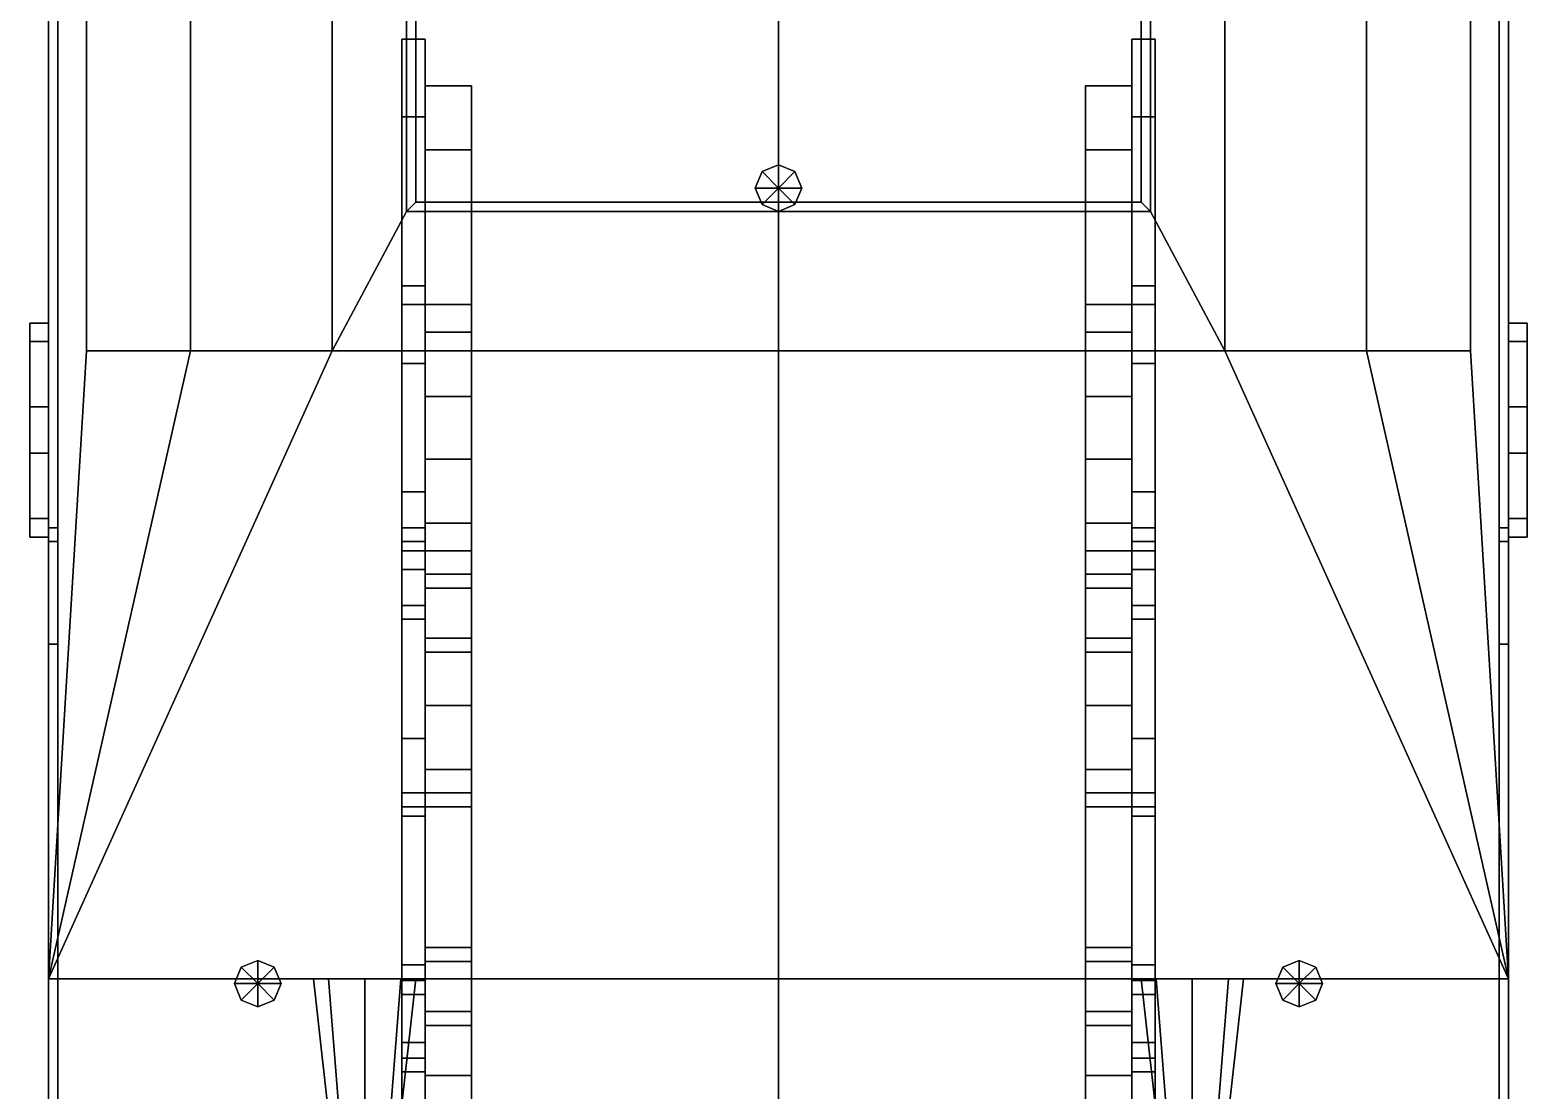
# Model space of a CAD drawing. Header units: millimetres. Extents: x -1.8 to 3, y -54.2 to 42.9.
# Drawn here: x -1.61 to 1.61, y -23.599 to -21.32 of the extents above; entities that cross this region are included whole.
import ezdxf

# ---------------------------------------------------------------- set-up
doc = ezdxf.new("R2010")
doc.units = ezdxf.units.MM
doc.layers.add('buffer', color=1, linetype='Continuous')
doc.layers.add('wheels', color=2, linetype='Continuous')

msp = doc.modelspace()

# ---------------------------------------------------------------- linework, layer by layer
for points in [[(-1.57, -14.16, 36.34), (-1.57, -25.82, 36.34), (-1.57, -25.82, 38.26), (-1.57, -14.16, 38.26)], [(-1.57, -14.16, 38.26), (-1.57, -25.82, 38.26), (0, -25.59, 38.54), (0, -14.39, 38.54)], [(0, -25.59, 38.54), (1.57, -25.82, 38.26), (1.57, -14.16, 38.26), (0, -14.39, 38.54)], [(1.57, -25.82, 38.26), (1.57, -25.82, 36.34), (1.57, -14.16, 36.34), (1.57, -14.16, 38.26)], [(-1.57, -15.67, 18.2), (-1.57, -25.85, 18.2), (-1.57, -21.06, 20.4), (-1.57, -15.67, 20.4)], [(1.57, -21.06, 20.4), (1.57, -25.85, 18.2), (1.57, -15.67, 18.2), (1.57, -15.67, 20.4)], [(-1.57, -16.04, 41.89), (-1.57, -23.36, 41.89), (-1.57, -18.47, 42.14), (-1.57, -16.04, 42.14)], [(1.57, -18.47, 42.14), (1.57, -23.36, 41.89), (1.57, -16.04, 41.89), (1.57, -16.04, 42.14)], [(-1.4883, -19.69, 43.975), (-1.57, -17.53, 43.67), (-1.57, -23.36, 43.67), (-1.4883, -22.01, 43.975)], [(1.57, -17.53, 43.67), (1.4883, -19.69, 43.975), (1.4883, -22.01, 43.975), (1.57, -23.36, 43.67)], [(-1.57, -18.47, 42.14), (-1.57, -23.36, 41.89), (-1.57, -23.36, 43.67), (-1.57, -18.47, 43.67)], [(1.57, -23.36, 43.67), (1.57, -23.36, 41.89), (1.57, -18.47, 42.14), (1.57, -18.47, 43.67)], [(-1.57, -19.5, 27.51), (-1.57, -26.09, 27.51), (-1.57, -26.09, 29.1), (-1.57, -25.46, 29.1)], [(-1.57, -19.5, 27.51), (-1.57, -25.46, 29.1), (-1.57, -25.46, 29.95), (-1.57, -19.5, 29.95)], [(-1.57, -19.5, 29.95), (-1.57, -25.46, 29.95), (1.57, -25.46, 29.95), (1.57, -19.5, 29.95)], [(1.57, -26.09, 29.1), (1.57, -26.09, 27.51), (1.57, -19.5, 27.51), (1.57, -25.46, 29.1)], [(1.57, -25.46, 29.95), (1.57, -25.46, 29.1), (1.57, -19.5, 27.51), (1.57, -19.5, 29.95)], [(-1.265, -19.69, 44.1983), (-1.4883, -19.69, 43.975), (-1.4883, -22.01, 43.975), (-1.265, -22.01, 44.1983)], [(-0.96, -19.69, 44.28), (-1.265, -19.69, 44.1983), (-1.265, -22.01, 44.1983), (-0.96, -22.01, 44.28)], [(-0.8, -20.06, 44.28), (-0.96, -19.69, 44.28), (-0.96, -22.01, 44.28), (-0.8, -21.71, 44.28)], [(0.96, -19.69, 44.28), (0.8, -20.06, 44.28), (0.8, -21.71, 44.28), (0.96, -22.01, 44.28)], [(1.265, -19.69, 44.1983), (0.96, -19.69, 44.28), (0.96, -22.01, 44.28), (1.265, -22.01, 44.1983)], [(1.4883, -19.69, 43.975), (1.265, -19.69, 44.1983), (1.265, -22.01, 44.1983), (1.4883, -22.01, 43.975)], [(-0.8, -20.06, 44.28), (-0.8, -21.71, 44.28), (-0.8, -21.71, 44.87), (-0.8, -20.78, 44.87)], [(0.8, -21.71, 44.87), (0.8, -21.71, 44.28), (0.8, -20.06, 44.28), (0.8, -20.78, 44.87)], [(-0.8, -21.71, 44.87), (-0.8, -20.78, 44.87), (-0.78, -20.78, 44.87), (-0.78, -21.69, 44.87)], [(-0.78, -20.78, 44.87), (-0.78, -21.69, 44.87), (-0.78, -21.69, 43.68), (-0.78, -20.78, 43.68)], [(-0.78, -20.78, 43.68), (-0.78, -21.69, 43.68), (0.78, -21.69, 43.68), (0.78, -20.78, 43.68)], [(0.78, -20.78, 43.68), (0.78, -21.69, 43.68), (0.78, -21.69, 44.87), (0.78, -20.78, 44.87)], [(0.78, -21.69, 44.87), (0.78, -20.78, 44.87), (0.8, -20.78, 44.87), (0.8, -21.71, 44.87)], [(-1.57, -21.06, 20.4), (-1.57, -25.85, 18.2), (-1.57, -25.85, 20.72), (-1.57, -21.06, 20.72)], [(-1.57, -21.06, 20.72), (-1.57, -25.85, 20.72), (1.57, -25.85, 20.72), (1.57, -21.06, 20.72)], [(1.57, -25.85, 20.72), (1.57, -25.85, 18.2), (1.57, -21.06, 20.4), (1.57, -21.06, 20.72)], [(-1.57, -21.1, 26.86), (-1.57, -26.23, 26.86), (-1.57, -26.23, 27.51), (-1.57, -21.1, 27.51)], [(-1.55, -21.1, 26.86), (-1.55, -26.23, 26.86), (-1.57, -26.23, 26.86), (-1.57, -21.1, 26.86)], [(-1.55, -26.23, 27.51), (-1.55, -26.23, 26.86), (-1.55, -21.1, 26.86), (-1.55, -21.1, 27.51)], [(1.55, -21.1, 26.86), (1.55, -26.23, 26.86), (1.55, -26.23, 27.51), (1.55, -21.1, 27.51)], [(1.57, -21.1, 26.86), (1.57, -26.23, 26.86), (1.55, -26.23, 26.86), (1.55, -21.1, 26.86)], [(1.57, -26.23, 27.51), (1.57, -26.23, 26.86), (1.57, -21.1, 26.86), (1.57, -21.1, 27.51)], [(-1.57, -21.2, 41.36), (-1.57, -22.64, 41.36), (-1.57, -22.64, 41.89), (-1.57, -21.2, 41.89)], [(-1.55, -21.2, 41.36), (-1.55, -22.64, 41.36), (-1.57, -22.64, 41.36), (-1.57, -21.2, 41.36)], [(-1.55, -22.64, 41.89), (-1.55, -22.64, 41.36), (-1.55, -21.2, 41.36), (-1.55, -21.2, 41.89)], [(1.55, -21.2, 41.36), (1.55, -22.64, 41.36), (1.55, -22.64, 41.89), (1.55, -21.2, 41.89)], [(1.57, -21.2, 41.36), (1.57, -22.64, 41.36), (1.55, -22.64, 41.36), (1.55, -21.2, 41.36)], [(1.57, -22.64, 41.89), (1.57, -22.64, 41.36), (1.57, -21.2, 41.36), (1.57, -21.2, 41.89)], [(-0.0354, -21.6246, 20.72), (-0.05, -21.66, 20.72), (-0.05, -21.66, 21.1), (-0.0354, -21.6246, 21.1)], [(-0.0354, -21.6246, 21.14), (-0.05, -21.66, 21.14), (0, -21.66, 21.22)], [(0, -21.61, 20.72), (-0.0354, -21.6246, 20.72), (-0.0354, -21.6246, 21.1), (0, -21.61, 21.1)], [(0, -21.61, 21.14), (-0.0354, -21.6246, 21.14), (0, -21.66, 21.22)], [(0.0354, -21.6246, 20.72), (0, -21.61, 20.72), (0, -21.61, 21.1), (0.0354, -21.6246, 21.1)], [(0.0354, -21.6246, 21.14), (0, -21.61, 21.14), (0, -21.66, 21.22)], [(0.05, -21.66, 21.14), (0.0354, -21.6246, 21.14), (0, -21.66, 21.22)], [(0.05, -21.66, 20.72), (0.0354, -21.6246, 20.72), (0.0354, -21.6246, 21.1), (0.05, -21.66, 21.1)], [(-0.05, -21.66, 20.72), (-0.0354, -21.6954, 20.72), (-0.0354, -21.6954, 21.1), (-0.05, -21.66, 21.1)], [(-0.05, -21.66, 21.14), (-0.0354, -21.6954, 21.14), (0, -21.66, 21.22)], [(-0.0354, -21.6954, 21.14), (0, -21.71, 21.14), (0, -21.66, 21.22)], [(0.0354, -21.6954, 21.14), (0.05, -21.66, 21.14), (0, -21.66, 21.22)], [(0, -21.71, 21.14), (0.0354, -21.6954, 21.14), (0, -21.66, 21.22)], [(0.0354, -21.6954, 20.72), (0.05, -21.66, 20.72), (0.05, -21.66, 21.1), (0.0354, -21.6954, 21.1)], [(0.8, -21.71, 44.87), (-0.8, -21.71, 44.87), (-0.78, -21.69, 44.87), (0.78, -21.69, 44.87)], [(-0.78, -21.69, 43.68), (-0.78, -21.69, 44.87), (0.78, -21.69, 44.87), (0.78, -21.69, 43.68)], [(-0.0354, -21.6954, 20.72), (0, -21.71, 20.72), (0, -21.71, 21.1), (-0.0354, -21.6954, 21.1)], [(0, -21.71, 20.72), (0.0354, -21.6954, 20.72), (0.0354, -21.6954, 21.1), (0, -21.71, 21.1)], [(-0.8, -21.71, 44.28), (-0.96, -22.01, 44.28), (0.96, -22.01, 44.28), (0.8, -21.71, 44.28)], [(-0.8, -21.71, 44.87), (-0.8, -21.71, 44.28), (0.8, -21.71, 44.28), (0.8, -21.71, 44.87)], [(-1.57, -22.41, 42.95), (-1.57, -21.95, 42.95), (-1.61, -21.95, 42.95), (-1.61, -22.41, 42.95)], [(-1.61, -22.41, 42.89), (-1.61, -21.95, 42.89), (-1.57, -21.95, 42.89), (-1.57, -22.41, 42.89)], [(-1.57, -21.95, 42.95), (-1.57, -21.95, 42.89), (-1.61, -21.95, 42.89), (-1.61, -21.95, 42.95)], [(-1.61, -21.95, 42.95), (-1.61, -21.95, 42.89), (-1.61, -22.41, 42.89), (-1.61, -22.41, 42.95)], [(-1.57, -22.41, 43.27), (-1.57, -21.95, 43.27), (-1.61, -21.95, 43.27), (-1.61, -22.41, 43.27)], [(-1.61, -22.41, 43.21), (-1.61, -21.95, 43.21), (-1.57, -21.95, 43.21), (-1.57, -22.41, 43.21)], [(-1.57, -21.95, 43.27), (-1.57, -21.95, 43.21), (-1.61, -21.95, 43.21), (-1.61, -21.95, 43.27)], [(-1.61, -21.95, 43.27), (-1.61, -21.95, 43.21), (-1.61, -22.41, 43.21), (-1.61, -22.41, 43.27)], [(1.61, -21.95, 42.95), (1.61, -21.95, 42.89), (1.57, -21.95, 42.89), (1.57, -21.95, 42.95)], [(1.57, -21.95, 42.95), (1.57, -22.41, 42.95), (1.61, -22.41, 42.95), (1.61, -21.95, 42.95)], [(1.61, -21.95, 42.89), (1.61, -22.41, 42.89), (1.57, -22.41, 42.89), (1.57, -21.95, 42.89)], [(1.61, -21.95, 43.27), (1.61, -21.95, 43.21), (1.57, -21.95, 43.21), (1.57, -21.95, 43.27)], [(1.57, -21.95, 43.27), (1.57, -22.41, 43.27), (1.61, -22.41, 43.27), (1.61, -21.95, 43.27)], [(1.61, -21.95, 43.21), (1.61, -22.41, 43.21), (1.57, -22.41, 43.21), (1.57, -21.95, 43.21)], [(1.61, -22.41, 42.95), (1.61, -22.41, 42.89), (1.61, -21.95, 42.89), (1.61, -21.95, 42.95)], [(1.61, -22.41, 43.27), (1.61, -22.41, 43.21), (1.61, -21.95, 43.21), (1.61, -21.95, 43.27)], [(-1.57, -21.99, 43.21), (-1.57, -21.99, 42.95), (-1.61, -21.99, 42.95), (-1.61, -21.99, 43.21)], [(-1.61, -21.99, 43.21), (-1.61, -21.99, 42.95), (-1.61, -22.13, 42.95), (-1.61, -22.13, 43.21)], [(1.61, -21.99, 43.21), (1.61, -21.99, 42.95), (1.57, -21.99, 42.95), (1.57, -21.99, 43.21)], [(1.61, -22.13, 43.21), (1.61, -22.13, 42.95), (1.61, -21.99, 42.95), (1.61, -21.99, 43.21)], [(-0.96, -22.01, 44.28), (-1.57, -23.36, 43.67), (1.57, -23.36, 43.67), (0.96, -22.01, 44.28)], [(-1.265, -22.01, 44.1983), (-1.4883, -22.01, 43.975), (-1.57, -23.36, 43.67)], [(-0.96, -22.01, 44.28), (-1.265, -22.01, 44.1983), (-1.57, -23.36, 43.67)], [(1.265, -22.01, 44.1983), (0.96, -22.01, 44.28), (1.57, -23.36, 43.67)], [(1.4883, -22.01, 43.975), (1.265, -22.01, 44.1983), (1.57, -23.36, 43.67)], [(-1.61, -22.13, 43.21), (-1.61, -22.13, 42.95), (-1.57, -22.13, 42.95), (-1.57, -22.13, 43.21)], [(1.57, -22.13, 43.21), (1.57, -22.13, 42.95), (1.61, -22.13, 42.95), (1.61, -22.13, 43.21)], [(-1.61, -22.23, 43.21), (-1.61, -22.23, 42.95), (-1.61, -22.37, 42.95), (-1.61, -22.37, 43.21)], [(-1.57, -22.23, 43.21), (-1.57, -22.23, 42.95), (-1.61, -22.23, 42.95), (-1.61, -22.23, 43.21)], [(1.61, -22.23, 43.21), (1.61, -22.23, 42.95), (1.57, -22.23, 42.95), (1.57, -22.23, 43.21)], [(1.61, -22.37, 43.21), (1.61, -22.37, 42.95), (1.61, -22.23, 42.95), (1.61, -22.23, 43.21)], [(-1.61, -22.37, 43.21), (-1.61, -22.37, 42.95), (-1.57, -22.37, 42.95), (-1.57, -22.37, 43.21)], [(1.57, -22.37, 43.21), (1.57, -22.37, 42.95), (1.61, -22.37, 42.95), (1.61, -22.37, 43.21)], [(-1.61, -22.41, 42.95), (-1.61, -22.41, 42.89), (-1.57, -22.41, 42.89), (-1.57, -22.41, 42.95)], [(-1.61, -22.41, 43.27), (-1.61, -22.41, 43.21), (-1.57, -22.41, 43.21), (-1.57, -22.41, 43.27)], [(-1.55, -22.39, 36.34), (-1.55, -22.39, 35.81), (-1.57, -22.39, 35.81), (-1.57, -22.39, 36.34)], [(-1.57, -22.39, 35.81), (-1.57, -24.77, 35.81), (-1.57, -24.77, 36.34), (-1.57, -22.39, 36.34)], [(-1.55, -22.39, 35.81), (-1.55, -24.77, 35.81), (-1.57, -24.77, 35.81), (-1.57, -22.39, 35.81)], [(-1.55, -24.77, 36.34), (-1.55, -24.77, 35.81), (-1.55, -22.39, 35.81), (-1.55, -22.39, 36.34)], [(1.57, -22.39, 36.34), (1.57, -22.39, 35.81), (1.55, -22.39, 35.81), (1.55, -22.39, 36.34)], [(1.55, -22.39, 35.81), (1.55, -24.77, 35.81), (1.55, -24.77, 36.34), (1.55, -22.39, 36.34)], [(1.57, -22.39, 35.81), (1.57, -24.77, 35.81), (1.55, -24.77, 35.81), (1.55, -22.39, 35.81)], [(1.57, -24.77, 36.34), (1.57, -24.77, 35.81), (1.57, -22.39, 35.81), (1.57, -22.39, 36.34)], [(1.57, -22.41, 42.95), (1.57, -22.41, 42.89), (1.61, -22.41, 42.89), (1.61, -22.41, 42.95)], [(1.57, -22.41, 43.27), (1.57, -22.41, 43.21), (1.61, -22.41, 43.21), (1.61, -22.41, 43.27)], [(-1.55, -22.42, 18.2), (-1.55, -22.42, 17.67), (-1.57, -22.42, 17.67), (-1.57, -22.42, 18.2)], [(-1.57, -22.42, 17.67), (-1.57, -24.8, 17.67), (-1.57, -24.8, 18.2), (-1.57, -22.42, 18.2)], [(-1.55, -24.8, 18.2), (-1.55, -24.8, 17.67), (-1.55, -22.42, 17.67), (-1.55, -22.42, 18.2)], [(1.57, -22.42, 18.2), (1.57, -22.42, 17.67), (1.55, -22.42, 17.67), (1.55, -22.42, 18.2)], [(1.55, -22.42, 17.67), (1.55, -24.8, 17.67), (1.55, -24.8, 18.2), (1.55, -22.42, 18.2)], [(1.57, -24.8, 18.2), (1.57, -24.8, 17.67), (1.57, -22.42, 17.67), (1.57, -22.42, 18.2)], [(-1.57, -22.64, 41.89), (-1.57, -22.64, 41.36), (-1.55, -22.64, 41.36), (-1.55, -22.64, 41.89)], [(1.55, -22.64, 41.89), (1.55, -22.64, 41.36), (1.57, -22.64, 41.36), (1.57, -22.64, 41.89)], [(-1.1554, -23.3346, 38.75), (-1.17, -23.37, 38.75), (-1.12, -23.37, 38.83)], [(-1.1554, -23.3346, 38.33), (-1.17, -23.37, 38.33), (-1.17, -23.37, 38.71), (-1.1554, -23.3346, 38.71)], [(-1.12, -23.32, 38.75), (-1.1554, -23.3346, 38.75), (-1.12, -23.37, 38.83)], [(-1.12, -23.32, 38.34), (-1.1554, -23.3346, 38.33), (-1.1554, -23.3346, 38.71), (-1.12, -23.32, 38.71)], [(-1.0846, -23.3346, 38.75), (-1.12, -23.32, 38.75), (-1.12, -23.37, 38.83)], [(-1.0846, -23.3346, 38.34), (-1.12, -23.32, 38.34), (-1.12, -23.32, 38.71), (-1.0846, -23.3346, 38.71)], [(-1.07, -23.37, 38.75), (-1.0846, -23.3346, 38.75), (-1.12, -23.37, 38.83)], [(-1.07, -23.37, 38.34), (-1.0846, -23.3346, 38.34), (-1.0846, -23.3346, 38.71), (-1.07, -23.37, 38.71)], [(1.0846, -23.3346, 38.75), (1.07, -23.37, 38.75), (1.12, -23.37, 38.83)], [(1.0846, -23.3346, 38.34), (1.07, -23.37, 38.34), (1.07, -23.37, 38.71), (1.0846, -23.3346, 38.71)], [(1.12, -23.32, 38.75), (1.0846, -23.3346, 38.75), (1.12, -23.37, 38.83)], [(1.12, -23.32, 38.34), (1.0846, -23.3346, 38.34), (1.0846, -23.3346, 38.71), (1.12, -23.32, 38.71)], [(1.1554, -23.3346, 38.75), (1.12, -23.32, 38.75), (1.12, -23.37, 38.83)], [(1.1554, -23.3346, 38.33), (1.12, -23.32, 38.34), (1.12, -23.32, 38.71), (1.1554, -23.3346, 38.71)], [(1.17, -23.37, 38.75), (1.1554, -23.3346, 38.75), (1.12, -23.37, 38.83)], [(1.17, -23.37, 38.33), (1.1554, -23.3346, 38.33), (1.1554, -23.3346, 38.71), (1.17, -23.37, 38.71)], [(-1.57, -23.36, 42.14), (-1.57, -23.36, 41.89), (1.57, -23.36, 41.89), (1.57, -23.36, 42.14)], [(-1.57, -23.36, 43.67), (-1.57, -23.36, 41.89), (1.57, -23.36, 41.89), (1.57, -23.36, 43.67)], [(-1.17, -23.37, 38.75), (-1.1554, -23.4054, 38.75), (-1.12, -23.37, 38.83)], [(-1.17, -23.37, 38.33), (-1.1554, -23.4054, 38.33), (-1.1554, -23.4054, 38.71), (-1.17, -23.37, 38.71)], [(-1.1554, -23.4054, 38.75), (-1.12, -23.42, 38.75), (-1.12, -23.37, 38.83)], [(-1.12, -23.42, 38.75), (-1.0846, -23.4054, 38.75), (-1.12, -23.37, 38.83)], [(-1.0846, -23.4054, 38.75), (-1.07, -23.37, 38.75), (-1.12, -23.37, 38.83)], [(-1.0846, -23.4054, 38.34), (-1.07, -23.37, 38.34), (-1.07, -23.37, 38.71), (-1.0846, -23.4054, 38.71)], [(1.07, -23.37, 38.75), (1.0846, -23.4054, 38.75), (1.12, -23.37, 38.83)], [(1.07, -23.37, 38.34), (1.0846, -23.4054, 38.34), (1.0846, -23.4054, 38.71), (1.07, -23.37, 38.71)], [(1.0846, -23.4054, 38.75), (1.12, -23.42, 38.75), (1.12, -23.37, 38.83)], [(1.12, -23.42, 38.75), (1.1554, -23.4054, 38.75), (1.12, -23.37, 38.83)], [(1.1554, -23.4054, 38.75), (1.17, -23.37, 38.75), (1.12, -23.37, 38.83)], [(1.1554, -23.4054, 38.33), (1.17, -23.37, 38.33), (1.17, -23.37, 38.71), (1.1554, -23.4054, 38.71)], [(-1.1554, -23.4054, 38.33), (-1.12, -23.42, 38.34), (-1.12, -23.42, 38.71), (-1.1554, -23.4054, 38.71)], [(-1.12, -23.42, 38.34), (-1.0846, -23.4054, 38.34), (-1.0846, -23.4054, 38.71), (-1.12, -23.42, 38.71)], [(1.0846, -23.4054, 38.34), (1.12, -23.42, 38.34), (1.12, -23.42, 38.71), (1.0846, -23.4054, 38.71)], [(1.12, -23.42, 38.34), (1.1554, -23.4054, 38.33), (1.1554, -23.4054, 38.71), (1.12, -23.42, 38.71)]]:
    msp.add_3dface(points)
at = {"layer": 'buffer'}
for points in [[(-0.9678, -23.36, 42.0978), (-1, -23.36, 42.02), (-0.96, -23.72, 42.02), (-0.9395, -23.72, 42.0695)], [(-1, -23.36, 42.02), (-0.9678, -23.36, 41.9422), (-0.9395, -23.72, 41.9705), (-0.96, -23.72, 42.02)], [(-0.89, -23.36, 42.13), (-0.9678, -23.36, 42.0978), (-0.9395, -23.72, 42.0695), (-0.89, -23.72, 42.09)], [(-0.9678, -23.36, 41.9422), (-0.89, -23.36, 41.91), (-0.89, -23.72, 41.95), (-0.9395, -23.72, 41.9705)], [(-0.8122, -23.36, 42.0978), (-0.89, -23.36, 42.13), (-0.89, -23.72, 42.09), (-0.8405, -23.72, 42.0695)], [(-0.89, -23.36, 41.91), (-0.8122, -23.36, 41.9422), (-0.8405, -23.72, 41.9705), (-0.89, -23.72, 41.95)], [(-0.78, -23.36, 42.02), (-0.8122, -23.36, 42.0978), (-0.8405, -23.72, 42.0695), (-0.82, -23.72, 42.02)], [(-0.8122, -23.36, 41.9422), (-0.78, -23.36, 42.02), (-0.82, -23.72, 42.02), (-0.8405, -23.72, 41.9705)], [(0.8122, -23.36, 42.0978), (0.78, -23.36, 42.02), (0.82, -23.72, 42.02), (0.8405, -23.72, 42.0695)], [(0.78, -23.36, 42.02), (0.8122, -23.36, 41.9422), (0.8405, -23.72, 41.9705), (0.82, -23.72, 42.02)], [(0.89, -23.36, 42.13), (0.8122, -23.36, 42.0978), (0.8405, -23.72, 42.0695), (0.89, -23.72, 42.09)], [(0.8122, -23.36, 41.9422), (0.89, -23.36, 41.91), (0.89, -23.72, 41.95), (0.8405, -23.72, 41.9705)], [(0.9678, -23.36, 42.0978), (0.89, -23.36, 42.13), (0.89, -23.72, 42.09), (0.9395, -23.72, 42.0695)], [(0.89, -23.36, 41.91), (0.9678, -23.36, 41.9422), (0.9395, -23.72, 41.9705), (0.89, -23.72, 41.95)], [(1, -23.36, 42.02), (0.9678, -23.36, 42.0978), (0.9395, -23.72, 42.0695), (0.96, -23.72, 42.02)], [(0.9678, -23.36, 41.9422), (1, -23.36, 42.02), (0.96, -23.72, 42.02), (0.9395, -23.72, 41.9705)]]:
    msp.add_3dface(points, dxfattribs=at)
at = {"layer": 'wheels'}
for points in [[(-0.81, -22.48, 41.48), (-0.81, -21.5069, 41.8831), (-0.81, -21.34, 41.48), (-0.81, -22.3131, 41.0769)], [(-0.81, -22.3131, 41.0769), (-0.81, -21.34, 41.48), (-0.81, -21.5069, 41.0769), (-0.81, -21.91, 40.91)], [(-0.76, -21.34, 41.48), (-0.76, -21.5069, 41.0769), (-0.81, -21.5069, 41.0769), (-0.81, -21.34, 41.48)], [(-0.76, -21.5069, 41.8831), (-0.76, -21.34, 41.48), (-0.81, -21.34, 41.48), (-0.81, -21.5069, 41.8831)], [(-0.76, -21.44, 41.48), (-0.76, -21.5777, 41.1477), (-0.76, -21.5069, 41.0769), (-0.76, -21.34, 41.48)], [(-0.76, -21.5777, 41.8123), (-0.76, -21.44, 41.48), (-0.76, -21.34, 41.48), (-0.76, -21.5069, 41.8831)], [(0.76, -21.5777, 41.1477), (0.76, -21.44, 41.48), (0.76, -21.34, 41.48), (0.76, -21.5069, 41.0769)], [(0.76, -21.5069, 41.0769), (0.76, -21.34, 41.48), (0.81, -21.34, 41.48), (0.81, -21.5069, 41.0769)], [(0.76, -21.44, 41.48), (0.76, -21.5777, 41.8123), (0.76, -21.5069, 41.8831), (0.76, -21.34, 41.48)], [(0.76, -21.34, 41.48), (0.76, -21.5069, 41.8831), (0.81, -21.5069, 41.8831), (0.81, -21.34, 41.48)], [(0.81, -21.34, 41.48), (0.81, -22.3131, 41.8831), (0.81, -22.48, 41.48), (0.81, -21.5069, 41.0769)], [(0.81, -21.5069, 41.8831), (0.81, -21.91, 42.05), (0.81, -22.3131, 41.8831), (0.81, -21.34, 41.48)], [(-0.66, -21.44, 41.48), (-0.66, -21.5777, 41.1477), (-0.76, -21.5777, 41.1477), (-0.76, -21.44, 41.48)], [(-0.66, -21.5777, 41.8123), (-0.66, -21.44, 41.48), (-0.76, -21.44, 41.48), (-0.76, -21.5777, 41.8123)], [(-0.66, -21.5777, 41.8123), (-0.66, -22.38, 41.48), (-0.66, -22.2423, 41.1477), (-0.66, -21.44, 41.48)], [(-0.66, -21.44, 41.48), (-0.66, -22.2423, 41.1477), (-0.66, -21.91, 41.01), (-0.66, -21.5777, 41.1477)], [(0.66, -21.5777, 41.1477), (0.66, -21.44, 41.48), (0.76, -21.44, 41.48), (0.76, -21.5777, 41.1477)], [(0.66, -22.2423, 41.8123), (0.66, -21.44, 41.48), (0.66, -21.5777, 41.1477), (0.66, -22.38, 41.48)], [(0.66, -21.91, 41.95), (0.66, -21.5777, 41.8123), (0.66, -21.44, 41.48), (0.66, -22.2423, 41.8123)], [(0.66, -21.44, 41.48), (0.66, -21.5777, 41.8123), (0.76, -21.5777, 41.8123), (0.76, -21.44, 41.48)], [(-0.76, -21.5069, 41.0769), (-0.76, -21.91, 40.91), (-0.81, -21.91, 40.91), (-0.81, -21.5069, 41.0769)], [(-0.76, -21.91, 42.05), (-0.76, -21.5069, 41.8831), (-0.81, -21.5069, 41.8831), (-0.81, -21.91, 42.05)], [(-0.81, -22.3131, 41.8831), (-0.81, -21.91, 42.05), (-0.81, -21.5069, 41.8831), (-0.81, -22.48, 41.48)], [(-0.76, -21.5777, 41.1477), (-0.76, -21.91, 41.01), (-0.76, -21.91, 40.91), (-0.76, -21.5069, 41.0769)], [(-0.76, -21.91, 41.95), (-0.76, -21.5777, 41.8123), (-0.76, -21.5069, 41.8831), (-0.76, -21.91, 42.05)], [(0.76, -21.91, 40.91), (0.76, -21.5069, 41.0769), (0.81, -21.5069, 41.0769), (0.81, -21.91, 40.91)], [(0.76, -21.91, 41.01), (0.76, -21.5777, 41.1477), (0.76, -21.5069, 41.0769), (0.76, -21.91, 40.91)], [(0.76, -21.5069, 41.8831), (0.76, -21.91, 42.05), (0.81, -21.91, 42.05), (0.81, -21.5069, 41.8831)], [(0.76, -21.5777, 41.8123), (0.76, -21.91, 41.95), (0.76, -21.91, 42.05), (0.76, -21.5069, 41.8831)], [(0.81, -21.5069, 41.0769), (0.81, -22.48, 41.48), (0.81, -22.3131, 41.0769), (0.81, -21.91, 40.91)], [(-0.66, -21.5777, 41.1477), (-0.66, -21.91, 41.01), (-0.76, -21.91, 41.01), (-0.76, -21.5777, 41.1477)], [(-0.66, -21.91, 41.95), (-0.66, -21.5777, 41.8123), (-0.76, -21.5777, 41.8123), (-0.76, -21.91, 41.95)], [(-0.66, -21.91, 41.95), (-0.66, -22.2423, 41.8123), (-0.66, -22.38, 41.48), (-0.66, -21.5777, 41.8123)], [(0.66, -22.38, 41.48), (0.66, -21.5777, 41.1477), (0.66, -21.91, 41.01), (0.66, -22.2423, 41.1477)], [(0.66, -21.91, 41.01), (0.66, -21.5777, 41.1477), (0.76, -21.5777, 41.1477), (0.76, -21.91, 41.01)], [(0.66, -21.5777, 41.8123), (0.66, -21.91, 41.95), (0.76, -21.91, 41.95), (0.76, -21.5777, 41.8123)], [(-0.81, -23.01, 26.93), (-0.81, -22.0369, 27.3331), (-0.81, -21.87, 26.93), (-0.81, -22.8431, 26.5269)], [(-0.76, -22.0369, 27.3331), (-0.76, -21.87, 26.93), (-0.81, -21.87, 26.93), (-0.81, -22.0369, 27.3331)], [(-0.76, -21.87, 26.93), (-0.76, -22.0369, 26.5269), (-0.81, -22.0369, 26.5269), (-0.81, -21.87, 26.93)], [(-0.81, -22.8431, 26.5269), (-0.81, -21.87, 26.93), (-0.81, -22.0369, 26.5269), (-0.81, -22.44, 26.36)], [(-0.76, -22.1077, 27.2623), (-0.76, -21.97, 26.93), (-0.76, -21.87, 26.93), (-0.76, -22.0369, 27.3331)], [(-0.76, -21.97, 26.93), (-0.76, -22.1077, 26.5977), (-0.76, -22.0369, 26.5269), (-0.76, -21.87, 26.93)], [(0.76, -21.87, 26.93), (0.76, -22.0369, 27.3331), (0.81, -22.0369, 27.3331), (0.81, -21.87, 26.93)], [(0.76, -21.97, 26.93), (0.76, -22.1077, 27.2623), (0.76, -22.0369, 27.3331), (0.76, -21.87, 26.93)], [(0.76, -22.0369, 26.5269), (0.76, -21.87, 26.93), (0.81, -21.87, 26.93), (0.81, -22.0369, 26.5269)], [(0.76, -22.1077, 26.5977), (0.76, -21.97, 26.93), (0.76, -21.87, 26.93), (0.76, -22.0369, 26.5269)], [(0.81, -22.0369, 27.3331), (0.81, -22.44, 27.5), (0.81, -22.8431, 27.3331), (0.81, -21.87, 26.93)], [(0.81, -21.87, 26.93), (0.81, -22.8431, 27.3331), (0.81, -23.01, 26.93), (0.81, -22.0369, 26.5269)], [(-0.76, -21.91, 40.91), (-0.76, -22.3131, 41.0769), (-0.81, -22.3131, 41.0769), (-0.81, -21.91, 40.91)], [(-0.76, -22.3131, 41.8831), (-0.76, -21.91, 42.05), (-0.81, -21.91, 42.05), (-0.81, -22.3131, 41.8831)], [(-0.66, -21.91, 41.01), (-0.66, -22.2423, 41.1477), (-0.76, -22.2423, 41.1477), (-0.76, -21.91, 41.01)], [(-0.76, -21.91, 41.01), (-0.76, -22.2423, 41.1477), (-0.76, -22.3131, 41.0769), (-0.76, -21.91, 40.91)], [(-0.66, -22.2423, 41.8123), (-0.66, -21.91, 41.95), (-0.76, -21.91, 41.95), (-0.76, -22.2423, 41.8123)], [(-0.76, -22.2423, 41.8123), (-0.76, -21.91, 41.95), (-0.76, -21.91, 42.05), (-0.76, -22.3131, 41.8831)], [(0.66, -22.2423, 41.1477), (0.66, -21.91, 41.01), (0.76, -21.91, 41.01), (0.76, -22.2423, 41.1477)], [(0.66, -21.91, 41.95), (0.66, -22.2423, 41.8123), (0.76, -22.2423, 41.8123), (0.76, -21.91, 41.95)], [(0.76, -22.3131, 41.0769), (0.76, -21.91, 40.91), (0.81, -21.91, 40.91), (0.81, -22.3131, 41.0769)], [(0.76, -22.2423, 41.1477), (0.76, -21.91, 41.01), (0.76, -21.91, 40.91), (0.76, -22.3131, 41.0769)], [(0.76, -21.91, 42.05), (0.76, -22.3131, 41.8831), (0.81, -22.3131, 41.8831), (0.81, -21.91, 42.05)], [(0.76, -21.91, 41.95), (0.76, -22.2423, 41.8123), (0.76, -22.3131, 41.8831), (0.76, -21.91, 42.05)], [(-0.66, -21.97, 26.93), (-0.66, -22.1077, 26.5977), (-0.76, -22.1077, 26.5977), (-0.76, -21.97, 26.93)], [(-0.66, -22.1077, 27.2623), (-0.66, -21.97, 26.93), (-0.76, -21.97, 26.93), (-0.76, -22.1077, 27.2623)], [(-0.66, -21.97, 26.93), (-0.66, -22.7723, 26.5977), (-0.66, -22.44, 26.46), (-0.66, -22.1077, 26.5977)], [(-0.66, -22.1077, 27.2623), (-0.66, -22.91, 26.93), (-0.66, -22.7723, 26.5977), (-0.66, -21.97, 26.93)], [(0.66, -22.44, 27.4), (0.66, -22.1077, 27.2623), (0.66, -21.97, 26.93), (0.66, -22.7723, 27.2623)], [(0.66, -22.1077, 26.5977), (0.66, -21.97, 26.93), (0.76, -21.97, 26.93), (0.76, -22.1077, 26.5977)], [(0.66, -22.7723, 27.2623), (0.66, -21.97, 26.93), (0.66, -22.1077, 26.5977), (0.66, -22.91, 26.93)], [(0.66, -21.97, 26.93), (0.66, -22.1077, 27.2623), (0.76, -22.1077, 27.2623), (0.76, -21.97, 26.93)], [(-0.81, -22.8431, 27.3331), (-0.81, -22.44, 27.5), (-0.81, -22.0369, 27.3331), (-0.81, -23.01, 26.93)], [(-0.76, -22.44, 27.5), (-0.76, -22.0369, 27.3331), (-0.81, -22.0369, 27.3331), (-0.81, -22.44, 27.5)], [(-0.76, -22.0369, 26.5269), (-0.76, -22.44, 26.36), (-0.81, -22.44, 26.36), (-0.81, -22.0369, 26.5269)], [(-0.76, -22.44, 27.4), (-0.76, -22.1077, 27.2623), (-0.76, -22.0369, 27.3331), (-0.76, -22.44, 27.5)], [(-0.76, -22.1077, 26.5977), (-0.76, -22.44, 26.46), (-0.76, -22.44, 26.36), (-0.76, -22.0369, 26.5269)], [(0.76, -22.1077, 27.2623), (0.76, -22.44, 27.4), (0.76, -22.44, 27.5), (0.76, -22.0369, 27.3331)], [(0.76, -22.0369, 27.3331), (0.76, -22.44, 27.5), (0.81, -22.44, 27.5), (0.81, -22.0369, 27.3331)], [(0.76, -22.44, 26.36), (0.76, -22.0369, 26.5269), (0.81, -22.0369, 26.5269), (0.81, -22.44, 26.36)], [(0.76, -22.44, 26.46), (0.76, -22.1077, 26.5977), (0.76, -22.0369, 26.5269), (0.76, -22.44, 26.36)], [(0.81, -22.0369, 26.5269), (0.81, -23.01, 26.93), (0.81, -22.8431, 26.5269), (0.81, -22.44, 26.36)], [(-0.66, -22.44, 27.4), (-0.66, -22.1077, 27.2623), (-0.76, -22.1077, 27.2623), (-0.76, -22.44, 27.4)], [(-0.66, -22.1077, 26.5977), (-0.66, -22.44, 26.46), (-0.76, -22.44, 26.46), (-0.76, -22.1077, 26.5977)], [(-0.66, -22.44, 27.4), (-0.66, -22.7723, 27.2623), (-0.66, -22.91, 26.93), (-0.66, -22.1077, 27.2623)], [(0.66, -22.1077, 27.2623), (0.66, -22.44, 27.4), (0.76, -22.44, 27.4), (0.76, -22.1077, 27.2623)], [(0.66, -22.91, 26.93), (0.66, -22.1077, 26.5977), (0.66, -22.44, 26.46), (0.66, -22.7723, 26.5977)], [(0.66, -22.44, 26.46), (0.66, -22.1077, 26.5977), (0.76, -22.1077, 26.5977), (0.76, -22.44, 26.46)], [(-0.66, -22.2423, 41.1477), (-0.66, -22.38, 41.48), (-0.76, -22.38, 41.48), (-0.76, -22.2423, 41.1477)], [(-0.76, -22.2423, 41.1477), (-0.76, -22.38, 41.48), (-0.76, -22.48, 41.48), (-0.76, -22.3131, 41.0769)], [(-0.66, -22.38, 41.48), (-0.66, -22.2423, 41.8123), (-0.76, -22.2423, 41.8123), (-0.76, -22.38, 41.48)], [(-0.76, -22.38, 41.48), (-0.76, -22.2423, 41.8123), (-0.76, -22.3131, 41.8831), (-0.76, -22.48, 41.48)], [(0.66, -22.38, 41.48), (0.66, -22.2423, 41.1477), (0.76, -22.2423, 41.1477), (0.76, -22.38, 41.48)], [(0.66, -22.2423, 41.8123), (0.66, -22.38, 41.48), (0.76, -22.38, 41.48), (0.76, -22.2423, 41.8123)], [(0.76, -22.38, 41.48), (0.76, -22.2423, 41.1477), (0.76, -22.3131, 41.0769), (0.76, -22.48, 41.48)], [(0.76, -22.2423, 41.8123), (0.76, -22.38, 41.48), (0.76, -22.48, 41.48), (0.76, -22.3131, 41.8831)], [(-0.76, -22.3131, 41.0769), (-0.76, -22.48, 41.48), (-0.81, -22.48, 41.48), (-0.81, -22.3131, 41.0769)], [(-0.76, -22.48, 41.48), (-0.76, -22.3131, 41.8831), (-0.81, -22.3131, 41.8831), (-0.81, -22.48, 41.48)], [(0.76, -22.48, 41.48), (0.76, -22.3131, 41.0769), (0.81, -22.3131, 41.0769), (0.81, -22.48, 41.48)], [(0.76, -22.3131, 41.8831), (0.76, -22.48, 41.48), (0.81, -22.48, 41.48), (0.81, -22.3131, 41.8831)], [(-0.81, -23.53, 35.91), (-0.81, -22.5569, 36.3131), (-0.81, -22.39, 35.91), (-0.81, -23.3631, 35.5069)], [(-0.76, -22.5569, 36.3131), (-0.76, -22.39, 35.91), (-0.81, -22.39, 35.91), (-0.81, -22.5569, 36.3131)], [(-0.76, -22.39, 35.91), (-0.76, -22.5569, 35.5069), (-0.81, -22.5569, 35.5069), (-0.81, -22.39, 35.91)], [(-0.81, -23.3631, 35.5069), (-0.81, -22.39, 35.91), (-0.81, -22.5569, 35.5069), (-0.81, -22.96, 35.34)], [(-0.76, -22.6277, 36.2423), (-0.76, -22.49, 35.91), (-0.76, -22.39, 35.91), (-0.76, -22.5569, 36.3131)], [(-0.76, -22.49, 35.91), (-0.76, -22.6277, 35.5777), (-0.76, -22.5569, 35.5069), (-0.76, -22.39, 35.91)], [(0.76, -22.39, 35.91), (0.76, -22.5569, 36.3131), (0.81, -22.5569, 36.3131), (0.81, -22.39, 35.91)], [(0.76, -22.49, 35.91), (0.76, -22.6277, 36.2423), (0.76, -22.5569, 36.3131), (0.76, -22.39, 35.91)], [(0.76, -22.5569, 35.5069), (0.76, -22.39, 35.91), (0.81, -22.39, 35.91), (0.81, -22.5569, 35.5069)], [(0.76, -22.6277, 35.5777), (0.76, -22.49, 35.91), (0.76, -22.39, 35.91), (0.76, -22.5569, 35.5069)], [(0.81, -22.39, 35.91), (0.81, -23.3631, 36.3131), (0.81, -23.53, 35.91), (0.81, -22.5569, 35.5069)], [(0.81, -22.5569, 36.3131), (0.81, -22.96, 36.48), (0.81, -23.3631, 36.3131), (0.81, -22.39, 35.91)], [(-0.76, -22.5869, 18.1731), (-0.76, -22.42, 17.77), (-0.81, -22.42, 17.77), (-0.81, -22.5869, 18.1731)], [(-0.76, -22.42, 17.77), (-0.76, -22.5869, 17.3669), (-0.81, -22.5869, 17.3669), (-0.81, -22.42, 17.77)], [(-0.81, -23.56, 17.77), (-0.81, -22.5869, 18.1731), (-0.81, -22.42, 17.77), (-0.81, -23.3931, 17.3669)], [(-0.81, -23.3931, 17.3669), (-0.81, -22.42, 17.77), (-0.81, -22.5869, 17.3669), (-0.81, -22.99, 17.2)], [(-0.76, -22.8431, 27.3331), (-0.76, -22.44, 27.5), (-0.81, -22.44, 27.5), (-0.81, -22.8431, 27.3331)], [(-0.76, -22.44, 26.36), (-0.76, -22.8431, 26.5269), (-0.81, -22.8431, 26.5269), (-0.81, -22.44, 26.36)], [(-0.76, -22.6577, 18.1023), (-0.76, -22.52, 17.77), (-0.76, -22.42, 17.77), (-0.76, -22.5869, 18.1731)], [(-0.76, -22.52, 17.77), (-0.76, -22.6577, 17.4377), (-0.76, -22.5869, 17.3669), (-0.76, -22.42, 17.77)], [(-0.76, -22.7723, 27.2623), (-0.76, -22.44, 27.4), (-0.76, -22.44, 27.5), (-0.76, -22.8431, 27.3331)], [(-0.66, -22.7723, 27.2623), (-0.66, -22.44, 27.4), (-0.76, -22.44, 27.4), (-0.76, -22.7723, 27.2623)], [(-0.66, -22.44, 26.46), (-0.66, -22.7723, 26.5977), (-0.76, -22.7723, 26.5977), (-0.76, -22.44, 26.46)], [(-0.76, -22.44, 26.46), (-0.76, -22.7723, 26.5977), (-0.76, -22.8431, 26.5269), (-0.76, -22.44, 26.36)], [(0.66, -22.44, 27.4), (0.66, -22.7723, 27.2623), (0.76, -22.7723, 27.2623), (0.76, -22.44, 27.4)], [(0.66, -22.7723, 26.5977), (0.66, -22.44, 26.46), (0.76, -22.44, 26.46), (0.76, -22.7723, 26.5977)], [(0.76, -22.52, 17.77), (0.76, -22.6577, 18.1023), (0.76, -22.5869, 18.1731), (0.76, -22.42, 17.77)], [(0.76, -22.42, 17.77), (0.76, -22.5869, 18.1731), (0.81, -22.5869, 18.1731), (0.81, -22.42, 17.77)], [(0.76, -22.6577, 17.4377), (0.76, -22.52, 17.77), (0.76, -22.42, 17.77), (0.76, -22.5869, 17.3669)], [(0.76, -22.5869, 17.3669), (0.76, -22.42, 17.77), (0.81, -22.42, 17.77), (0.81, -22.5869, 17.3669)], [(0.76, -22.44, 27.4), (0.76, -22.7723, 27.2623), (0.76, -22.8431, 27.3331), (0.76, -22.44, 27.5)], [(0.76, -22.44, 27.5), (0.76, -22.8431, 27.3331), (0.81, -22.8431, 27.3331), (0.81, -22.44, 27.5)], [(0.76, -22.8431, 26.5269), (0.76, -22.44, 26.36), (0.81, -22.44, 26.36), (0.81, -22.8431, 26.5269)], [(0.76, -22.7723, 26.5977), (0.76, -22.44, 26.46), (0.76, -22.44, 26.36), (0.76, -22.8431, 26.5269)], [(0.81, -22.5869, 18.1731), (0.81, -22.99, 18.34), (0.81, -23.3931, 18.1731), (0.81, -22.42, 17.77)], [(0.81, -22.42, 17.77), (0.81, -23.3931, 18.1731), (0.81, -23.56, 17.77), (0.81, -22.5869, 17.3669)], [(-0.66, -22.49, 35.91), (-0.66, -22.6277, 35.5777), (-0.76, -22.6277, 35.5777), (-0.76, -22.49, 35.91)], [(-0.66, -22.6277, 36.2423), (-0.66, -22.49, 35.91), (-0.76, -22.49, 35.91), (-0.76, -22.6277, 36.2423)], [(-0.66, -22.49, 35.91), (-0.66, -23.2923, 35.5777), (-0.66, -22.96, 35.44), (-0.66, -22.6277, 35.5777)], [(-0.66, -22.6277, 36.2423), (-0.66, -23.43, 35.91), (-0.66, -23.2923, 35.5777), (-0.66, -22.49, 35.91)], [(0.66, -22.96, 36.38), (0.66, -22.6277, 36.2423), (0.66, -22.49, 35.91), (0.66, -23.2923, 36.2423)], [(0.66, -22.6277, 35.5777), (0.66, -22.49, 35.91), (0.76, -22.49, 35.91), (0.76, -22.6277, 35.5777)], [(0.66, -23.2923, 36.2423), (0.66, -22.49, 35.91), (0.66, -22.6277, 35.5777), (0.66, -23.43, 35.91)], [(0.66, -22.49, 35.91), (0.66, -22.6277, 36.2423), (0.76, -22.6277, 36.2423), (0.76, -22.49, 35.91)], [(-0.66, -22.6577, 18.1023), (-0.66, -22.52, 17.77), (-0.76, -22.52, 17.77), (-0.76, -22.6577, 18.1023)], [(-0.66, -22.52, 17.77), (-0.66, -22.6577, 17.4377), (-0.76, -22.6577, 17.4377), (-0.76, -22.52, 17.77)], [(-0.66, -22.6577, 18.1023), (-0.66, -23.46, 17.77), (-0.66, -23.3223, 17.4377), (-0.66, -22.52, 17.77)], [(-0.66, -22.52, 17.77), (-0.66, -23.3223, 17.4377), (-0.66, -22.99, 17.3), (-0.66, -22.6577, 17.4377)], [(0.66, -22.99, 18.24), (0.66, -22.6577, 18.1023), (0.66, -22.52, 17.77), (0.66, -23.3223, 18.1023)], [(0.66, -22.52, 17.77), (0.66, -22.6577, 18.1023), (0.76, -22.6577, 18.1023), (0.76, -22.52, 17.77)], [(0.66, -22.6577, 17.4377), (0.66, -22.52, 17.77), (0.76, -22.52, 17.77), (0.76, -22.6577, 17.4377)], [(0.66, -23.3223, 18.1023), (0.66, -22.52, 17.77), (0.66, -22.6577, 17.4377), (0.66, -23.46, 17.77)], [(-0.81, -23.3631, 36.3131), (-0.81, -22.96, 36.48), (-0.81, -22.5569, 36.3131), (-0.81, -23.53, 35.91)], [(-0.76, -22.5569, 35.5069), (-0.76, -22.96, 35.34), (-0.81, -22.96, 35.34), (-0.81, -22.5569, 35.5069)], [(-0.76, -22.96, 36.48), (-0.76, -22.5569, 36.3131), (-0.81, -22.5569, 36.3131), (-0.81, -22.96, 36.48)], [(-0.76, -22.96, 36.38), (-0.76, -22.6277, 36.2423), (-0.76, -22.5569, 36.3131), (-0.76, -22.96, 36.48)], [(-0.76, -22.6277, 35.5777), (-0.76, -22.96, 35.44), (-0.76, -22.96, 35.34), (-0.76, -22.5569, 35.5069)], [(0.76, -22.6277, 36.2423), (0.76, -22.96, 36.38), (0.76, -22.96, 36.48), (0.76, -22.5569, 36.3131)], [(0.76, -22.96, 35.34), (0.76, -22.5569, 35.5069), (0.81, -22.5569, 35.5069), (0.81, -22.96, 35.34)], [(0.76, -22.96, 35.44), (0.76, -22.6277, 35.5777), (0.76, -22.5569, 35.5069), (0.76, -22.96, 35.34)], [(0.76, -22.5569, 36.3131), (0.76, -22.96, 36.48), (0.81, -22.96, 36.48), (0.81, -22.5569, 36.3131)], [(0.81, -22.5569, 35.5069), (0.81, -23.53, 35.91), (0.81, -23.3631, 35.5069), (0.81, -22.96, 35.34)], [(-0.81, -23.3931, 18.1731), (-0.81, -22.99, 18.34), (-0.81, -22.5869, 18.1731), (-0.81, -23.56, 17.77)], [(-0.76, -22.99, 18.34), (-0.76, -22.5869, 18.1731), (-0.81, -22.5869, 18.1731), (-0.81, -22.99, 18.34)], [(-0.76, -22.5869, 17.3669), (-0.76, -22.99, 17.2), (-0.81, -22.99, 17.2), (-0.81, -22.5869, 17.3669)], [(-0.76, -22.99, 18.24), (-0.76, -22.6577, 18.1023), (-0.76, -22.5869, 18.1731), (-0.76, -22.99, 18.34)], [(-0.76, -22.6577, 17.4377), (-0.76, -22.99, 17.3), (-0.76, -22.99, 17.2), (-0.76, -22.5869, 17.3669)], [(0.76, -22.6577, 18.1023), (0.76, -22.99, 18.24), (0.76, -22.99, 18.34), (0.76, -22.5869, 18.1731)], [(0.76, -22.5869, 18.1731), (0.76, -22.99, 18.34), (0.81, -22.99, 18.34), (0.81, -22.5869, 18.1731)], [(0.76, -22.99, 17.3), (0.76, -22.6577, 17.4377), (0.76, -22.5869, 17.3669), (0.76, -22.99, 17.2)], [(0.76, -22.99, 17.2), (0.76, -22.5869, 17.3669), (0.81, -22.5869, 17.3669), (0.81, -22.99, 17.2)], [(0.81, -22.5869, 17.3669), (0.81, -23.56, 17.77), (0.81, -23.3931, 17.3669), (0.81, -22.99, 17.2)], [(-0.66, -22.96, 36.38), (-0.66, -22.6277, 36.2423), (-0.76, -22.6277, 36.2423), (-0.76, -22.96, 36.38)], [(-0.66, -22.6277, 35.5777), (-0.66, -22.96, 35.44), (-0.76, -22.96, 35.44), (-0.76, -22.6277, 35.5777)], [(-0.66, -22.96, 36.38), (-0.66, -23.2923, 36.2423), (-0.66, -23.43, 35.91), (-0.66, -22.6277, 36.2423)], [(0.66, -22.6277, 36.2423), (0.66, -22.96, 36.38), (0.76, -22.96, 36.38), (0.76, -22.6277, 36.2423)], [(0.66, -23.43, 35.91), (0.66, -22.6277, 35.5777), (0.66, -22.96, 35.44), (0.66, -23.2923, 35.5777)], [(0.66, -22.96, 35.44), (0.66, -22.6277, 35.5777), (0.76, -22.6277, 35.5777), (0.76, -22.96, 35.44)], [(-0.66, -22.99, 18.24), (-0.66, -22.6577, 18.1023), (-0.76, -22.6577, 18.1023), (-0.76, -22.99, 18.24)], [(-0.66, -22.6577, 17.4377), (-0.66, -22.99, 17.3), (-0.76, -22.99, 17.3), (-0.76, -22.6577, 17.4377)], [(-0.66, -22.99, 18.24), (-0.66, -23.3223, 18.1023), (-0.66, -23.46, 17.77), (-0.66, -22.6577, 18.1023)], [(0.66, -22.6577, 18.1023), (0.66, -22.99, 18.24), (0.76, -22.99, 18.24), (0.76, -22.6577, 18.1023)], [(0.66, -22.99, 17.3), (0.66, -22.6577, 17.4377), (0.76, -22.6577, 17.4377), (0.76, -22.99, 17.3)], [(0.66, -23.46, 17.77), (0.66, -22.6577, 17.4377), (0.66, -22.99, 17.3), (0.66, -23.3223, 17.4377)], [(-0.76, -22.91, 26.93), (-0.76, -22.7723, 27.2623), (-0.76, -22.8431, 27.3331), (-0.76, -23.01, 26.93)], [(-0.76, -22.7723, 26.5977), (-0.76, -22.91, 26.93), (-0.76, -23.01, 26.93), (-0.76, -22.8431, 26.5269)], [(-0.66, -22.7723, 26.5977), (-0.66, -22.91, 26.93), (-0.76, -22.91, 26.93), (-0.76, -22.7723, 26.5977)], [(-0.66, -22.91, 26.93), (-0.66, -22.7723, 27.2623), (-0.76, -22.7723, 27.2623), (-0.76, -22.91, 26.93)], [(0.66, -22.91, 26.93), (0.66, -22.7723, 26.5977), (0.76, -22.7723, 26.5977), (0.76, -22.91, 26.93)], [(0.66, -22.7723, 27.2623), (0.66, -22.91, 26.93), (0.76, -22.91, 26.93), (0.76, -22.7723, 27.2623)], [(0.76, -22.7723, 27.2623), (0.76, -22.91, 26.93), (0.76, -23.01, 26.93), (0.76, -22.8431, 27.3331)], [(0.76, -22.91, 26.93), (0.76, -22.7723, 26.5977), (0.76, -22.8431, 26.5269), (0.76, -23.01, 26.93)], [(-0.76, -23.01, 26.93), (-0.76, -22.8431, 27.3331), (-0.81, -22.8431, 27.3331), (-0.81, -23.01, 26.93)], [(-0.76, -22.8431, 26.5269), (-0.76, -23.01, 26.93), (-0.81, -23.01, 26.93), (-0.81, -22.8431, 26.5269)], [(0.76, -22.8431, 27.3331), (0.76, -23.01, 26.93), (0.81, -23.01, 26.93), (0.81, -22.8431, 27.3331)], [(0.76, -23.01, 26.93), (0.76, -22.8431, 26.5269), (0.81, -22.8431, 26.5269), (0.81, -23.01, 26.93)], [(-0.76, -22.96, 35.34), (-0.76, -23.3631, 35.5069), (-0.81, -23.3631, 35.5069), (-0.81, -22.96, 35.34)], [(-0.76, -23.3631, 36.3131), (-0.76, -22.96, 36.48), (-0.81, -22.96, 36.48), (-0.81, -23.3631, 36.3131)], [(-0.76, -23.3931, 18.1731), (-0.76, -22.99, 18.34), (-0.81, -22.99, 18.34), (-0.81, -23.3931, 18.1731)], [(-0.76, -22.99, 17.2), (-0.76, -23.3931, 17.3669), (-0.81, -23.3931, 17.3669), (-0.81, -22.99, 17.2)], [(-0.76, -23.2923, 36.2423), (-0.76, -22.96, 36.38), (-0.76, -22.96, 36.48), (-0.76, -23.3631, 36.3131)], [(-0.66, -23.2923, 36.2423), (-0.66, -22.96, 36.38), (-0.76, -22.96, 36.38), (-0.76, -23.2923, 36.2423)], [(-0.66, -22.96, 35.44), (-0.66, -23.2923, 35.5777), (-0.76, -23.2923, 35.5777), (-0.76, -22.96, 35.44)], [(-0.76, -22.96, 35.44), (-0.76, -23.2923, 35.5777), (-0.76, -23.3631, 35.5069), (-0.76, -22.96, 35.34)], [(-0.66, -23.3223, 18.1023), (-0.66, -22.99, 18.24), (-0.76, -22.99, 18.24), (-0.76, -23.3223, 18.1023)], [(-0.76, -23.3223, 18.1023), (-0.76, -22.99, 18.24), (-0.76, -22.99, 18.34), (-0.76, -23.3931, 18.1731)], [(-0.76, -22.99, 17.3), (-0.76, -23.3223, 17.4377), (-0.76, -23.3931, 17.3669), (-0.76, -22.99, 17.2)], [(-0.66, -22.99, 17.3), (-0.66, -23.3223, 17.4377), (-0.76, -23.3223, 17.4377), (-0.76, -22.99, 17.3)], [(0.66, -22.96, 36.38), (0.66, -23.2923, 36.2423), (0.76, -23.2923, 36.2423), (0.76, -22.96, 36.38)], [(0.66, -23.2923, 35.5777), (0.66, -22.96, 35.44), (0.76, -22.96, 35.44), (0.76, -23.2923, 35.5777)], [(0.66, -22.99, 18.24), (0.66, -23.3223, 18.1023), (0.76, -23.3223, 18.1023), (0.76, -22.99, 18.24)], [(0.66, -23.3223, 17.4377), (0.66, -22.99, 17.3), (0.76, -22.99, 17.3), (0.76, -23.3223, 17.4377)], [(0.76, -22.96, 36.38), (0.76, -23.2923, 36.2423), (0.76, -23.3631, 36.3131), (0.76, -22.96, 36.48)], [(0.76, -23.3631, 35.5069), (0.76, -22.96, 35.34), (0.81, -22.96, 35.34), (0.81, -23.3631, 35.5069)], [(0.76, -23.2923, 35.5777), (0.76, -22.96, 35.44), (0.76, -22.96, 35.34), (0.76, -23.3631, 35.5069)], [(0.76, -22.96, 36.48), (0.76, -23.3631, 36.3131), (0.81, -23.3631, 36.3131), (0.81, -22.96, 36.48)], [(0.76, -22.99, 18.24), (0.76, -23.3223, 18.1023), (0.76, -23.3931, 18.1731), (0.76, -22.99, 18.34)], [(0.76, -22.99, 18.34), (0.76, -23.3931, 18.1731), (0.81, -23.3931, 18.1731), (0.81, -22.99, 18.34)], [(0.76, -23.3223, 17.4377), (0.76, -22.99, 17.3), (0.76, -22.99, 17.2), (0.76, -23.3931, 17.3669)], [(0.76, -23.3931, 17.3669), (0.76, -22.99, 17.2), (0.81, -22.99, 17.2), (0.81, -23.3931, 17.3669)], [(-0.76, -23.43, 35.91), (-0.76, -23.2923, 36.2423), (-0.76, -23.3631, 36.3131), (-0.76, -23.53, 35.91)], [(-0.76, -23.2923, 35.5777), (-0.76, -23.43, 35.91), (-0.76, -23.53, 35.91), (-0.76, -23.3631, 35.5069)], [(-0.66, -23.2923, 35.5777), (-0.66, -23.43, 35.91), (-0.76, -23.43, 35.91), (-0.76, -23.2923, 35.5777)], [(-0.66, -23.43, 35.91), (-0.66, -23.2923, 36.2423), (-0.76, -23.2923, 36.2423), (-0.76, -23.43, 35.91)], [(0.66, -23.43, 35.91), (0.66, -23.2923, 35.5777), (0.76, -23.2923, 35.5777), (0.76, -23.43, 35.91)], [(0.66, -23.2923, 36.2423), (0.66, -23.43, 35.91), (0.76, -23.43, 35.91), (0.76, -23.2923, 36.2423)], [(0.76, -23.2923, 36.2423), (0.76, -23.43, 35.91), (0.76, -23.53, 35.91), (0.76, -23.3631, 36.3131)], [(0.76, -23.43, 35.91), (0.76, -23.2923, 35.5777), (0.76, -23.3631, 35.5069), (0.76, -23.53, 35.91)], [(-0.76, -23.4969, 27.3331), (-0.76, -23.33, 26.93), (-0.81, -23.33, 26.93), (-0.81, -23.4969, 27.3331)], [(-0.76, -23.33, 26.93), (-0.76, -23.4969, 26.5269), (-0.81, -23.4969, 26.5269), (-0.81, -23.33, 26.93)], [(-0.81, -24.47, 26.93), (-0.81, -23.4969, 27.3331), (-0.81, -23.33, 26.93), (-0.81, -24.3031, 26.5269)], [(-0.81, -24.3031, 26.5269), (-0.81, -23.33, 26.93), (-0.81, -23.4969, 26.5269), (-0.81, -23.9, 26.36)], [(-0.76, -23.46, 17.77), (-0.76, -23.3223, 18.1023), (-0.76, -23.3931, 18.1731), (-0.76, -23.56, 17.77)], [(-0.66, -23.46, 17.77), (-0.66, -23.3223, 18.1023), (-0.76, -23.3223, 18.1023), (-0.76, -23.46, 17.77)], [(-0.66, -23.3223, 17.4377), (-0.66, -23.46, 17.77), (-0.76, -23.46, 17.77), (-0.76, -23.3223, 17.4377)], [(-0.76, -23.3223, 17.4377), (-0.76, -23.46, 17.77), (-0.76, -23.56, 17.77), (-0.76, -23.3931, 17.3669)], [(-0.76, -23.5677, 27.2623), (-0.76, -23.43, 26.93), (-0.76, -23.33, 26.93), (-0.76, -23.4969, 27.3331)], [(-0.76, -23.43, 26.93), (-0.76, -23.5677, 26.5977), (-0.76, -23.4969, 26.5269), (-0.76, -23.33, 26.93)], [(0.66, -23.3223, 18.1023), (0.66, -23.46, 17.77), (0.76, -23.46, 17.77), (0.76, -23.3223, 18.1023)], [(0.66, -23.46, 17.77), (0.66, -23.3223, 17.4377), (0.76, -23.3223, 17.4377), (0.76, -23.46, 17.77)], [(0.76, -23.3223, 18.1023), (0.76, -23.46, 17.77), (0.76, -23.56, 17.77), (0.76, -23.3931, 18.1731)], [(0.76, -23.46, 17.77), (0.76, -23.3223, 17.4377), (0.76, -23.3931, 17.3669), (0.76, -23.56, 17.77)], [(0.76, -23.43, 26.93), (0.76, -23.5677, 27.2623), (0.76, -23.4969, 27.3331), (0.76, -23.33, 26.93)], [(0.76, -23.33, 26.93), (0.76, -23.4969, 27.3331), (0.81, -23.4969, 27.3331), (0.81, -23.33, 26.93)], [(0.76, -23.5677, 26.5977), (0.76, -23.43, 26.93), (0.76, -23.33, 26.93), (0.76, -23.4969, 26.5269)], [(0.76, -23.4969, 26.5269), (0.76, -23.33, 26.93), (0.81, -23.33, 26.93), (0.81, -23.4969, 26.5269)], [(0.81, -23.4969, 27.3331), (0.81, -23.9, 27.5), (0.81, -24.3031, 27.3331), (0.81, -23.33, 26.93)], [(0.81, -23.33, 26.93), (0.81, -24.3031, 27.3331), (0.81, -24.47, 26.93), (0.81, -23.4969, 26.5269)], [(-0.76, -23.53, 35.91), (-0.76, -23.3631, 36.3131), (-0.81, -23.3631, 36.3131), (-0.81, -23.53, 35.91)], [(-0.76, -23.3631, 35.5069), (-0.76, -23.53, 35.91), (-0.81, -23.53, 35.91), (-0.81, -23.3631, 35.5069)], [(0.76, -23.3631, 36.3131), (0.76, -23.53, 35.91), (0.81, -23.53, 35.91), (0.81, -23.3631, 36.3131)], [(0.76, -23.53, 35.91), (0.76, -23.3631, 35.5069), (0.81, -23.3631, 35.5069), (0.81, -23.53, 35.91)], [(-0.76, -23.56, 17.77), (-0.76, -23.3931, 18.1731), (-0.81, -23.3931, 18.1731), (-0.81, -23.56, 17.77)], [(-0.76, -23.3931, 17.3669), (-0.76, -23.56, 17.77), (-0.81, -23.56, 17.77), (-0.81, -23.3931, 17.3669)], [(0.76, -23.3931, 18.1731), (0.76, -23.56, 17.77), (0.81, -23.56, 17.77), (0.81, -23.3931, 18.1731)], [(0.76, -23.56, 17.77), (0.76, -23.3931, 17.3669), (0.81, -23.3931, 17.3669), (0.81, -23.56, 17.77)], [(-0.66, -23.43, 26.93), (-0.66, -23.5677, 26.5977), (-0.76, -23.5677, 26.5977), (-0.76, -23.43, 26.93)], [(-0.66, -23.5677, 27.2623), (-0.66, -23.43, 26.93), (-0.76, -23.43, 26.93), (-0.76, -23.5677, 27.2623)], [(-0.66, -23.43, 26.93), (-0.66, -24.2323, 26.5977), (-0.66, -23.9, 26.46), (-0.66, -23.5677, 26.5977)], [(-0.66, -23.5677, 27.2623), (-0.66, -24.37, 26.93), (-0.66, -24.2323, 26.5977), (-0.66, -23.43, 26.93)], [(0.66, -23.9, 27.4), (0.66, -23.5677, 27.2623), (0.66, -23.43, 26.93), (0.66, -24.2323, 27.2623)], [(0.66, -23.5677, 26.5977), (0.66, -23.43, 26.93), (0.76, -23.43, 26.93), (0.76, -23.5677, 26.5977)], [(0.66, -23.43, 26.93), (0.66, -23.5677, 27.2623), (0.76, -23.5677, 27.2623), (0.76, -23.43, 26.93)], [(0.66, -24.2323, 27.2623), (0.66, -23.43, 26.93), (0.66, -23.5677, 26.5977), (0.66, -24.37, 26.93)], [(-0.81, -24.3031, 27.3331), (-0.81, -23.9, 27.5), (-0.81, -23.4969, 27.3331), (-0.81, -24.47, 26.93)], [(-0.76, -23.9, 27.5), (-0.76, -23.4969, 27.3331), (-0.81, -23.4969, 27.3331), (-0.81, -23.9, 27.5)], [(-0.76, -23.4969, 26.5269), (-0.76, -23.9, 26.36), (-0.81, -23.9, 26.36), (-0.81, -23.4969, 26.5269)], [(-0.76, -23.9, 27.4), (-0.76, -23.5677, 27.2623), (-0.76, -23.4969, 27.3331), (-0.76, -23.9, 27.5)], [(-0.76, -23.5677, 26.5977), (-0.76, -23.9, 26.46), (-0.76, -23.9, 26.36), (-0.76, -23.4969, 26.5269)], [(0.76, -23.5677, 27.2623), (0.76, -23.9, 27.4), (0.76, -23.9, 27.5), (0.76, -23.4969, 27.3331)], [(0.76, -23.4969, 27.3331), (0.76, -23.9, 27.5), (0.81, -23.9, 27.5), (0.81, -23.4969, 27.3331)], [(0.76, -23.9, 26.46), (0.76, -23.5677, 26.5977), (0.76, -23.4969, 26.5269), (0.76, -23.9, 26.36)], [(0.76, -23.9, 26.36), (0.76, -23.4969, 26.5269), (0.81, -23.4969, 26.5269), (0.81, -23.9, 26.36)], [(0.81, -23.4969, 26.5269), (0.81, -24.47, 26.93), (0.81, -24.3031, 26.5269), (0.81, -23.9, 26.36)], [(-0.66, -23.9, 27.4), (-0.66, -23.5677, 27.2623), (-0.76, -23.5677, 27.2623), (-0.76, -23.9, 27.4)], [(-0.66, -23.5677, 26.5977), (-0.66, -23.9, 26.46), (-0.76, -23.9, 26.46), (-0.76, -23.5677, 26.5977)], [(-0.66, -23.9, 27.4), (-0.66, -24.2323, 27.2623), (-0.66, -24.37, 26.93), (-0.66, -23.5677, 27.2623)], [(0.66, -23.5677, 27.2623), (0.66, -23.9, 27.4), (0.76, -23.9, 27.4), (0.76, -23.5677, 27.2623)], [(0.66, -23.9, 26.46), (0.66, -23.5677, 26.5977), (0.76, -23.5677, 26.5977), (0.76, -23.9, 26.46)], [(0.66, -24.37, 26.93), (0.66, -23.5677, 26.5977), (0.66, -23.9, 26.46), (0.66, -24.2323, 26.5977)]]:
    msp.add_3dface(points, dxfattribs=at)

doc.saveas('drawing.dxf')
